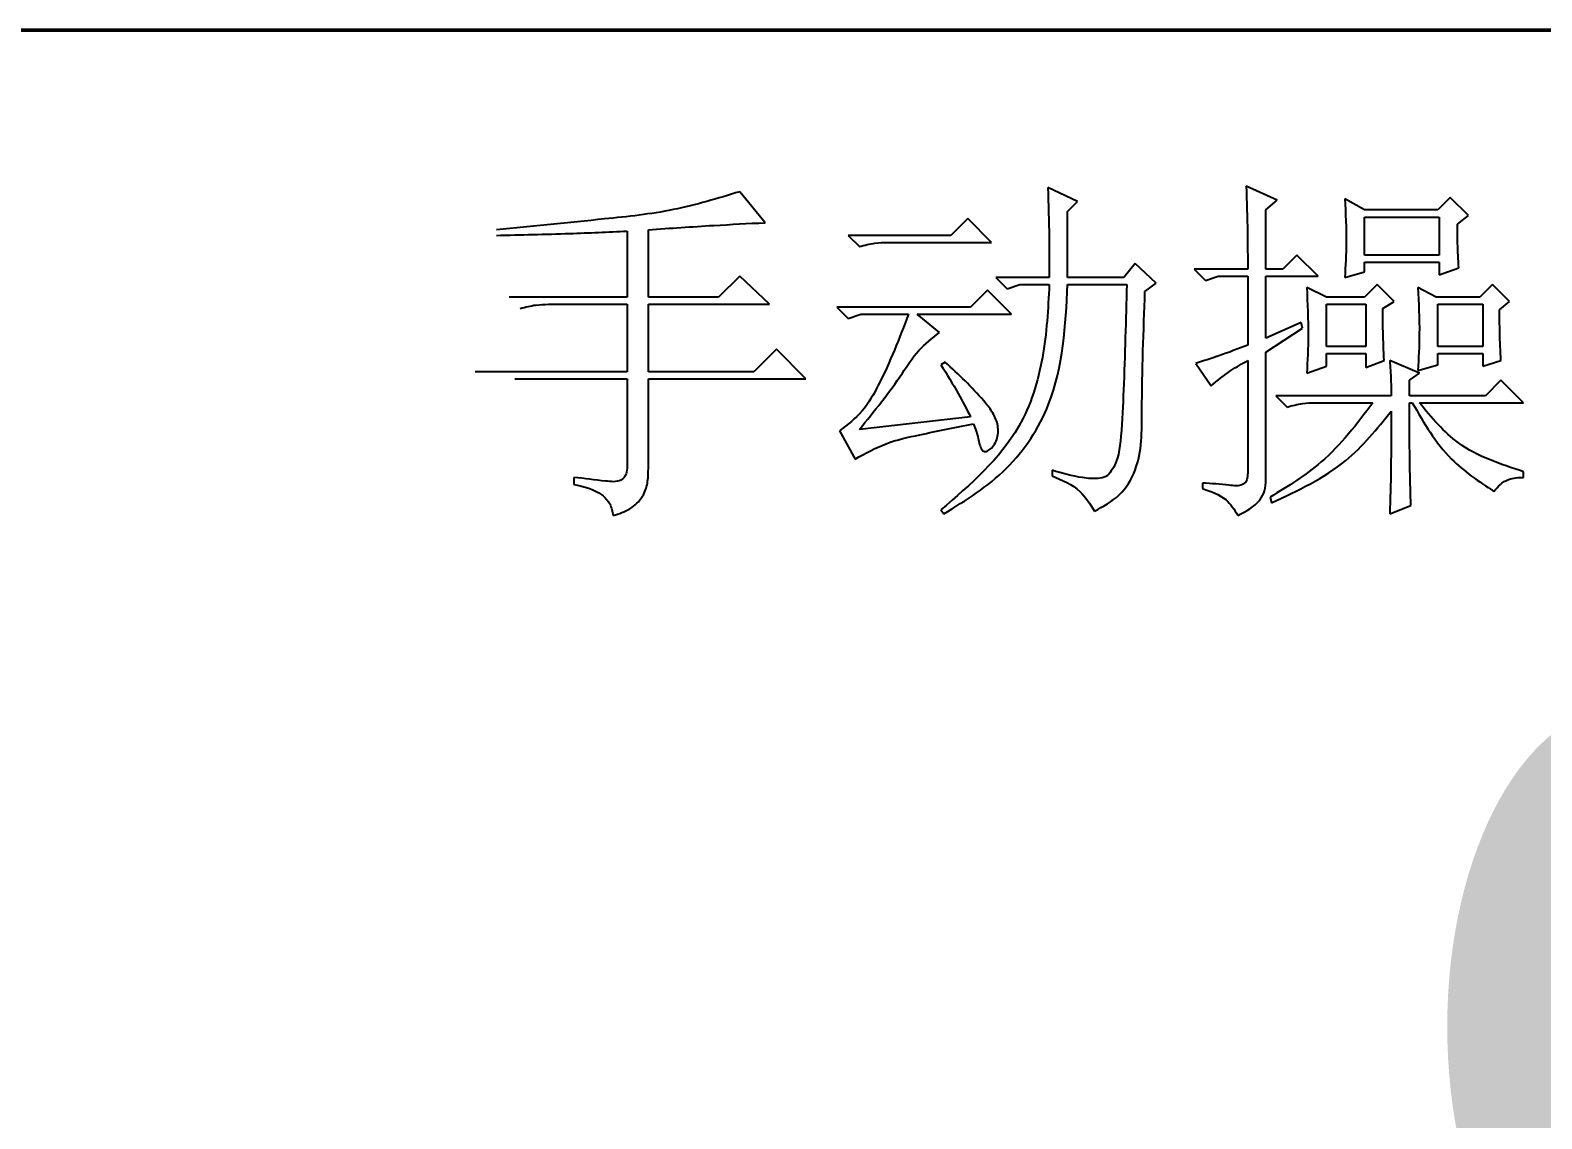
# Model space of a CAD drawing. Extents: x -61205 to 26665, y -81742 to 98141.
# Drawn here: x -37191.46 to -37171.12, y 14453.58 to 14468.22 of the extents above; entities that cross this region are included whole.
import ezdxf
from ezdxf.enums import TextEntityAlignment as Align

# ---------------------------------------------------------------- set-up
doc = ezdxf.new("R2010")
doc.units = 0
doc.header["$LTSCALE"] = 1000
doc.header["$MEASUREMENT"] = 0
doc.layers.add('01', color=7, linetype='CONTINUOUS')
doc.layers.add('02', color=1, linetype='CONTINUOUS')
doc.styles.add('intecad', font='geditxt.shx', dxfattribs={"width": 0.667, "bigfont": 'hzfs_1.shx'})

msp = doc.modelspace()

# ---------------------------------------------------------------- linework, layer by layer
at = {"layer": '01', "lineweight": 50}
msp.add_line((-37131.354, 14468.221), (-37211.354, 14468.221), dxfattribs=at)
at = {"layer": '01'}
for p, q in [((-37174.678, 14465.935), (-37175.095, 14466.124)), ((-37181.569, 14465.632), (-37181.91, 14466.049)), ((-37177.366, 14465.916), (-37177.764, 14466.106)), ((-37177.499, 14465.784), (-37177.366, 14465.916)), ((-37174.83, 14465.803), (-37174.678, 14465.935)), ((-37173.505, 14465.803), (-37173.77, 14465.954)), ((-37172.35, 14465.973), (-37172.52, 14465.803)), ((-37172.104, 14465.727), (-37172.35, 14465.973)), ((-37177.499, 14464.894), (-37177.499, 14465.784)), ((-37174.83, 14465.008), (-37174.83, 14465.803)), ((-37172.52, 14465.803), (-37173.505, 14465.803)), ((-37173.505, 14465.708), (-37172.501, 14465.708)), ((-37173.505, 14465.197), (-37173.505, 14465.708)), ((-37172.501, 14465.708), (-37172.501, 14465.197)), ((-37172.255, 14465.613), (-37172.104, 14465.727)), ((-37183.424, 14465.519), (-37183.424, 14464.629)), ((-37183.14, 14464.629), (-37183.14, 14465.538)), ((-37178.843, 14465.689), (-37179.07, 14465.462)), ((-37178.521, 14465.367), (-37178.843, 14465.689)), ((-37180.452, 14465.462), (-37180.301, 14465.31)), ((-37179.07, 14465.462), (-37180.452, 14465.462)), ((-37179.922, 14465.367), (-37178.521, 14465.367)), ((-37174.413, 14465.197), (-37174.603, 14465.008)), ((-37174.129, 14464.913), (-37174.413, 14465.197)), ((-37172.501, 14465.197), (-37173.505, 14465.197)), ((-37173.505, 14465.102), (-37172.501, 14465.102)), ((-37173.505, 14464.97), (-37173.505, 14465.102)), ((-37172.501, 14465.102), (-37172.501, 14464.932)), ((-37181.91, 14464.913), (-37182.194, 14464.629)), ((-37181.512, 14464.534), (-37181.91, 14464.913)), ((-37177.745, 14464.894), (-37178.464, 14464.894)), ((-37178.464, 14464.894), (-37178.313, 14464.743)), ((-37176.742, 14464.894), (-37177.499, 14464.894)), ((-37176.59, 14465.083), (-37176.742, 14464.894)), ((-37176.306, 14464.818), (-37176.59, 14465.083)), ((-37175.076, 14465.008), (-37175.795, 14465.008)), ((-37175.795, 14465.008), (-37175.644, 14464.856)), ((-37175.644, 14464.856), (-37175.473, 14464.913)), ((-37175.473, 14464.913), (-37175.076, 14464.913)), ((-37175.076, 14464.913), (-37175.076, 14463.985)), ((-37174.603, 14465.008), (-37174.83, 14465.008)), ((-37174.83, 14464.913), (-37174.129, 14464.913)), ((-37174.83, 14464.08), (-37174.83, 14464.913)), ((-37173.77, 14464.894), (-37173.505, 14464.97)), ((-37172.501, 14464.932), (-37172.236, 14465.026)), ((-37178.578, 14464.724), (-37178.805, 14464.496)), ((-37178.256, 14464.402), (-37178.578, 14464.724)), ((-37178.313, 14464.743), (-37178.143, 14464.799)), ((-37178.143, 14464.799), (-37177.745, 14464.799)), ((-37177.499, 14464.799), (-37176.704, 14464.799)), ((-37176.458, 14464.705), (-37176.306, 14464.818)), ((-37174.016, 14464.629), (-37174.281, 14464.761)), ((-37173.334, 14464.799), (-37173.505, 14464.629)), ((-37173.107, 14464.572), (-37173.334, 14464.799)), ((-37172.539, 14464.629), (-37172.785, 14464.761)), ((-37171.782, 14464.799), (-37171.952, 14464.629)), ((-37171.555, 14464.572), (-37171.782, 14464.799)), ((-37183.424, 14464.629), (-37185.014, 14464.629)), ((-37184.484, 14464.534), (-37183.424, 14464.534)), ((-37183.424, 14464.534), (-37183.424, 14463.626)), ((-37182.194, 14464.629), (-37183.14, 14464.629)), ((-37183.14, 14463.626), (-37183.14, 14464.534)), ((-37183.14, 14464.534), (-37181.512, 14464.534)), ((-37180.603, 14464.496), (-37180.452, 14464.345)), ((-37178.805, 14464.496), (-37180.603, 14464.496)), ((-37173.505, 14464.629), (-37174.016, 14464.629)), ((-37174.016, 14464.534), (-37173.486, 14464.534)), ((-37174.016, 14463.966), (-37174.016, 14464.534)), ((-37173.486, 14464.534), (-37173.486, 14463.966)), ((-37173.258, 14464.478), (-37173.107, 14464.572)), ((-37171.952, 14464.629), (-37172.539, 14464.629)), ((-37172.52, 14464.534), (-37171.914, 14464.534)), ((-37172.52, 14463.966), (-37172.52, 14464.534)), ((-37171.914, 14464.534), (-37171.914, 14463.966)), ((-37171.687, 14464.459), (-37171.555, 14464.572)), ((-37180.452, 14464.345), (-37180.282, 14464.402)), ((-37180.282, 14464.402), (-37179.638, 14464.402)), ((-37179.222, 14464.156), (-37179.524, 14464.402)), ((-37179.524, 14464.402), (-37178.256, 14464.402)), ((-37174.356, 14464.288), (-37174.83, 14464.08)), ((-37174.338, 14464.212), (-37174.356, 14464.288)), ((-37174.83, 14463.891), (-37174.338, 14464.212)), ((-37181.417, 14463.929), (-37181.72, 14463.626)), ((-37181.02, 14463.531), (-37181.417, 14463.929)), ((-37174.83, 14462.168), (-37174.83, 14463.891)), ((-37173.486, 14463.966), (-37174.016, 14463.966)), ((-37171.914, 14463.966), (-37172.52, 14463.966)), ((-37179.146, 14463.758), (-37179.203, 14463.72)), ((-37175.776, 14463.739), (-37175.568, 14463.436)), ((-37175.076, 14463.777), (-37175.076, 14462.263)), ((-37174.281, 14463.607), (-37174.016, 14463.701)), ((-37174.016, 14463.701), (-37174.016, 14463.872)), ((-37174.016, 14463.872), (-37173.486, 14463.872)), ((-37173.486, 14463.872), (-37173.486, 14463.682)), ((-37173.486, 14463.682), (-37173.24, 14463.777)), ((-37172.766, 14463.607), (-37173.164, 14463.777)), ((-37172.785, 14463.645), (-37172.52, 14463.72)), ((-37172.52, 14463.72), (-37172.52, 14463.872)), ((-37172.52, 14463.872), (-37171.914, 14463.872)), ((-37171.914, 14463.872), (-37171.914, 14463.701)), ((-37171.914, 14463.701), (-37171.668, 14463.777)), ((-37183.424, 14463.626), (-37185.469, 14463.626)), ((-37184.938, 14463.531), (-37183.424, 14463.531)), ((-37183.424, 14463.531), (-37183.424, 14462.357)), ((-37181.72, 14463.626), (-37183.14, 14463.626)), ((-37183.14, 14462.319), (-37183.14, 14463.531)), ((-37183.14, 14463.531), (-37181.02, 14463.531)), ((-37172.899, 14463.512), (-37172.766, 14463.607)), ((-37172.899, 14463.304), (-37172.899, 14463.512)), ((-37171.668, 14463.512), (-37171.877, 14463.304)), ((-37171.365, 14463.209), (-37171.668, 14463.512)), ((-37173.145, 14463.304), (-37174.697, 14463.304)), ((-37174.697, 14463.304), (-37174.546, 14463.152)), ((-37171.877, 14463.304), (-37172.899, 14463.304)), ((-37174.167, 14463.209), (-37173.391, 14463.209)), ((-37172.899, 14463.209), (-37172.861, 14463.209)), ((-37172.766, 14463.209), (-37171.365, 14463.209)), ((-37178.805, 14463.02), (-37180.301, 14462.85)), ((-37180.566, 14462.831), (-37180.357, 14462.452)), ((-37177.707, 14462.301), (-37177.707, 14462.225)), ((-37171.365, 14462.206), (-37171.365, 14462.282)), ((-37184.143, 14462.206), (-37184.143, 14462.111)), ((-37175.682, 14462.13), (-37175.682, 14462.054)), ((-37174.773, 14461.941), (-37174.754, 14461.865)), ((-37179.203, 14461.77), (-37179.165, 14461.714)), ((-37173.164, 14461.714), (-37172.88, 14461.827))]:
    msp.add_line(p, q, dxfattribs=at)
for points, knots in [([(-37175.095, 14466.124), (-37175.089, 14465.916), (-37175.078, 14465.544), (-37175.076, 14465.171), (-37175.076, 14465.008)], [0, 0, 0, 0, 0.559989, 1, 1, 1, 1]), ([(-37181.91, 14466.049), (-37182.206, 14465.959), (-37182.801, 14465.778), (-37183.906, 14465.663), (-37184.699, 14465.585), (-37185.185, 14465.538)], [0, 0, 0, 0, 0.279249, 0.559531, 1, 1, 1, 1]), ([(-37177.764, 14466.106), (-37177.757, 14465.879), (-37177.746, 14465.476), (-37177.745, 14465.072), (-37177.745, 14464.894)], [0, 0, 0, 0, 0.559984, 1, 1, 1, 1]), ([(-37173.77, 14465.954), (-37173.759, 14465.756), (-37173.741, 14465.403), (-37173.761, 14465.049), (-37173.77, 14464.894)], [0, 0, 0, 0, 0.559987, 1, 1, 1, 1]), ([(-37185.185, 14465.462), (-37184.856, 14465.469), (-37184.269, 14465.481), (-37183.682, 14465.507), (-37183.424, 14465.519)], [0, 0, 0, 0, 0.560003, 1, 1, 1, 1]), ([(-37183.14, 14465.538), (-37182.847, 14465.558), (-37182.324, 14465.594), (-37181.799, 14465.621), (-37181.569, 14465.632)], [0, 0, 0, 0, 0.560004, 1, 1, 1, 1]), ([(-37172.236, 14465.026), (-37172.242, 14465.136), (-37172.253, 14465.331), (-37172.254, 14465.527), (-37172.255, 14465.613)], [0, 0, 0, 0, 0.559998, 1, 1, 1, 1]), ([(-37180.301, 14465.31), (-37180.231, 14465.329), (-37180.107, 14465.363), (-37179.978, 14465.366), (-37179.922, 14465.367)], [0, 0, 0, 0, 0.5598245, 1, 1, 1, 1]), ([(-37177.745, 14464.799), (-37177.762, 14464.472), (-37177.796, 14463.819), (-37178.152, 14462.67), (-37178.805, 14462.112), (-37179.203, 14461.77)], [0, 0, 0, 0, 0.281151, 0.561273, 1, 1, 1, 1]), ([(-37179.165, 14461.714), (-37178.868, 14461.897), (-37178.275, 14462.264), (-37177.574, 14463.344), (-37177.527, 14464.247), (-37177.499, 14464.799)], [0, 0, 0, 0, 0.2804459, 0.559736, 1, 1, 1, 1]), ([(-37176.704, 14464.799), (-37176.716, 14464.325), (-37176.733, 14463.642), (-37176.771, 14462.812), (-37176.82, 14462.39), (-37176.98, 14462.208), (-37177.123, 14462.182), (-37177.368, 14462.204), (-37177.571, 14462.262), (-37177.707, 14462.301)], [0, 0, 0, 0, 0.420792, 0.60592, 0.750127, 0.781166, 0.812343, 0.87485, 1, 1, 1, 1]), ([(-37177.139, 14461.752), (-37177.02, 14461.815), (-37176.782, 14461.942), (-37176.494, 14462.42), (-37176.507, 14463.378), (-37176.477, 14464.174), (-37176.458, 14464.705)], [0, 0, 0, 0, 0.124763, 0.248785, 0.498886, 1, 1, 1, 1]), ([(-37174.281, 14464.761), (-37174.271, 14464.546), (-37174.253, 14464.161), (-37174.272, 14463.776), (-37174.281, 14463.607)], [0, 0, 0, 0, 0.559976, 1, 1, 1, 1]), ([(-37172.785, 14464.761), (-37172.775, 14464.553), (-37172.757, 14464.181), (-37172.777, 14463.808), (-37172.785, 14463.645)], [0, 0, 0, 0, 0.559989, 1, 1, 1, 1]), ([(-37184.863, 14464.478), (-37184.793, 14464.496), (-37184.669, 14464.53), (-37184.541, 14464.533), (-37184.484, 14464.534)], [0, 0, 0, 0, 0.5598245, 1, 1, 1, 1]), ([(-37179.638, 14464.402), (-37179.763, 14464.079), (-37179.936, 14463.63), (-37180.243, 14463.083), (-37180.459, 14462.914), (-37180.566, 14462.831)], [0, 0, 0, 0, 0.561068, 0.782116, 1, 1, 1, 1]), ([(-37173.24, 14463.777), (-37173.246, 14463.908), (-37173.257, 14464.141), (-37173.258, 14464.375), (-37173.258, 14464.478)], [0, 0, 0, 0, 0.559985, 1, 1, 1, 1]), ([(-37171.668, 14463.777), (-37171.675, 14463.904), (-37171.686, 14464.131), (-37171.687, 14464.359), (-37171.687, 14464.459)], [0, 0, 0, 0, 0.559995, 1, 1, 1, 1]), ([(-37180.301, 14462.85), (-37180.101, 14463.096), (-37179.823, 14463.44), (-37179.519, 14463.925), (-37179.32, 14464.079), (-37179.222, 14464.156)], [0, 0, 0, 0, 0.5608003, 0.7812764, 1, 1, 1, 1]), ([(-37175.076, 14463.985), (-37175.205, 14463.935), (-37175.436, 14463.846), (-37175.672, 14463.772), (-37175.776, 14463.739)], [0, 0, 0, 0, 0.560054, 1, 1, 1, 1]), ([(-37179.203, 14463.72), (-37179.123, 14463.592), (-37178.982, 14463.364), (-37178.859, 14463.125), (-37178.805, 14463.02)], [0, 0, 0, 0, 0.559991, 1, 1, 1, 1]), ([(-37178.767, 14462.925), (-37178.742, 14462.862), (-37178.697, 14462.749), (-37178.682, 14462.609), (-37178.631, 14462.557), (-37178.611, 14462.552), (-37178.58, 14462.556), (-37178.532, 14462.589), (-37178.477, 14462.65), (-37178.432, 14462.766), (-37178.429, 14462.924), (-37178.512, 14463.093), (-37178.741, 14463.38), (-37178.966, 14463.59), (-37179.146, 14463.758)], [0, 0, 0, 0, 0.105236, 0.187656, 0.203257, 0.211072, 0.218944, 0.250045, 0.296905, 0.343733, 0.437151, 0.530378, 0.624314, 1, 1, 1, 1]), ([(-37175.568, 14463.436), (-37175.482, 14463.508), (-37175.328, 14463.637), (-37175.153, 14463.734), (-37175.076, 14463.777)], [0, 0, 0, 0, 0.559888, 1, 1, 1, 1]), ([(-37173.164, 14463.777), (-37173.158, 14463.689), (-37173.148, 14463.531), (-37173.146, 14463.373), (-37173.145, 14463.304)], [0, 0, 0, 0, 0.559983, 1, 1, 1, 1]), ([(-37173.391, 14463.209), (-37173.607, 14462.925), (-37173.992, 14462.418), (-37174.534, 14462.087), (-37174.773, 14461.941)], [0, 0, 0, 0, 0.559504, 1, 1, 1, 1]), ([(-37174.754, 14461.865), (-37174.401, 14462.029), (-37173.772, 14462.321), (-37173.336, 14462.859), (-37173.145, 14463.096)], [0, 0, 0, 0, 0.559873, 1, 1, 1, 1]), ([(-37174.546, 14463.152), (-37174.476, 14463.171), (-37174.352, 14463.205), (-37174.224, 14463.208), (-37174.167, 14463.209)], [0, 0, 0, 0, 0.5598295, 1, 1, 1, 1]), ([(-37173.145, 14463.096), (-37173.145, 14462.838), (-37173.146, 14462.377), (-37173.158, 14461.916), (-37173.164, 14461.714)], [0, 0, 0, 0, 0.5600016, 1, 1, 1, 1]), ([(-37172.88, 14461.827), (-37172.885, 14461.984), (-37172.894, 14462.242), (-37172.897, 14462.601), (-37172.899, 14462.905), (-37172.899, 14463.108), (-37172.899, 14463.209)], [0, 0, 0, 0, 0.339989, 0.559996, 0.779995, 1, 1, 1, 1]), ([(-37172.861, 14463.209), (-37172.705, 14462.94), (-37172.427, 14462.458), (-37171.966, 14462.152), (-37171.763, 14462.017)], [0, 0, 0, 0, 0.559715, 1, 1, 1, 1]), ([(-37171.365, 14462.282), (-37171.676, 14462.383), (-37172.231, 14462.565), (-37172.602, 14463.012), (-37172.766, 14463.209)], [0, 0, 0, 0, 0.558554, 1, 1, 1, 1]), ([(-37180.357, 14462.452), (-37180.221, 14462.528), (-37179.948, 14462.679), (-37179.401, 14462.8), (-37179.007, 14462.878), (-37178.767, 14462.925)], [0, 0, 0, 0, 0.2783792, 0.5589827, 1, 1, 1, 1]), ([(-37183.424, 14462.357), (-37183.426, 14462.321), (-37183.428, 14462.267), (-37183.464, 14462.203), (-37183.519, 14462.155), (-37183.612, 14462.144), (-37183.823, 14462.167), (-37184.001, 14462.189), (-37184.143, 14462.206)], [0, 0, 0, 0, 0.124786, 0.187274, 0.249739, 0.373743, 0.498988, 1, 1, 1, 1]), ([(-37183.613, 14461.695), (-37183.535, 14461.718), (-37183.38, 14461.764), (-37183.213, 14461.93), (-37183.143, 14462.129), (-37183.141, 14462.256), (-37183.14, 14462.319)], [0, 0, 0, 0, 0.280256, 0.559131, 0.779307, 1, 1, 1, 1]), ([(-37175.076, 14462.263), (-37175.078, 14462.233), (-37175.082, 14462.188), (-37175.106, 14462.132), (-37175.185, 14462.082), (-37175.389, 14462.111), (-37175.564, 14462.122), (-37175.682, 14462.13)], [0, 0, 0, 0, 0.124699, 0.187588, 0.249088, 0.498991, 1, 1, 1, 1]), ([(-37184.143, 14462.111), (-37184.007, 14462.082), (-37183.817, 14462.041), (-37183.647, 14461.854), (-37183.624, 14461.748), (-37183.613, 14461.695)], [0, 0, 0, 0, 0.558681, 0.779339, 1, 1, 1, 1]), ([(-37177.707, 14462.225), (-37177.572, 14462.168), (-37177.332, 14462.068), (-37177.198, 14461.848), (-37177.139, 14461.752)], [0, 0, 0, 0, 0.562312, 1, 1, 1, 1]), ([(-37175.682, 14462.054), (-37175.569, 14462.017), (-37175.369, 14461.95), (-37175.257, 14461.772), (-37175.208, 14461.695)], [0, 0, 0, 0, 0.561771, 1, 1, 1, 1]), ([(-37175.208, 14461.695), (-37175.097, 14461.751), (-37174.943, 14461.829), (-37174.839, 14462.025), (-37174.833, 14462.12), (-37174.83, 14462.168)], [0, 0, 0, 0, 0.559302, 0.779431, 1, 1, 1, 1]), ([(-37171.763, 14462.017), (-37171.736, 14462.05), (-37171.681, 14462.116), (-37171.546, 14462.2), (-37171.434, 14462.204), (-37171.365, 14462.206)], [0, 0, 0, 0, 0.280871, 0.561423, 1, 1, 1, 1])]:
    msp.add_open_spline(points, degree=3, knots=knots, dxfattribs=at)

# ---------------------------------------------------------------- texts
at = {"layer": '02', "style": 'intecad', "width": 0.667}
msp.add_text('●', height=8, dxfattribs=at).set_placement((-37169.99, 14454.768, 0), align=Align.MIDDLE)

doc.saveas('drawing.dxf')
